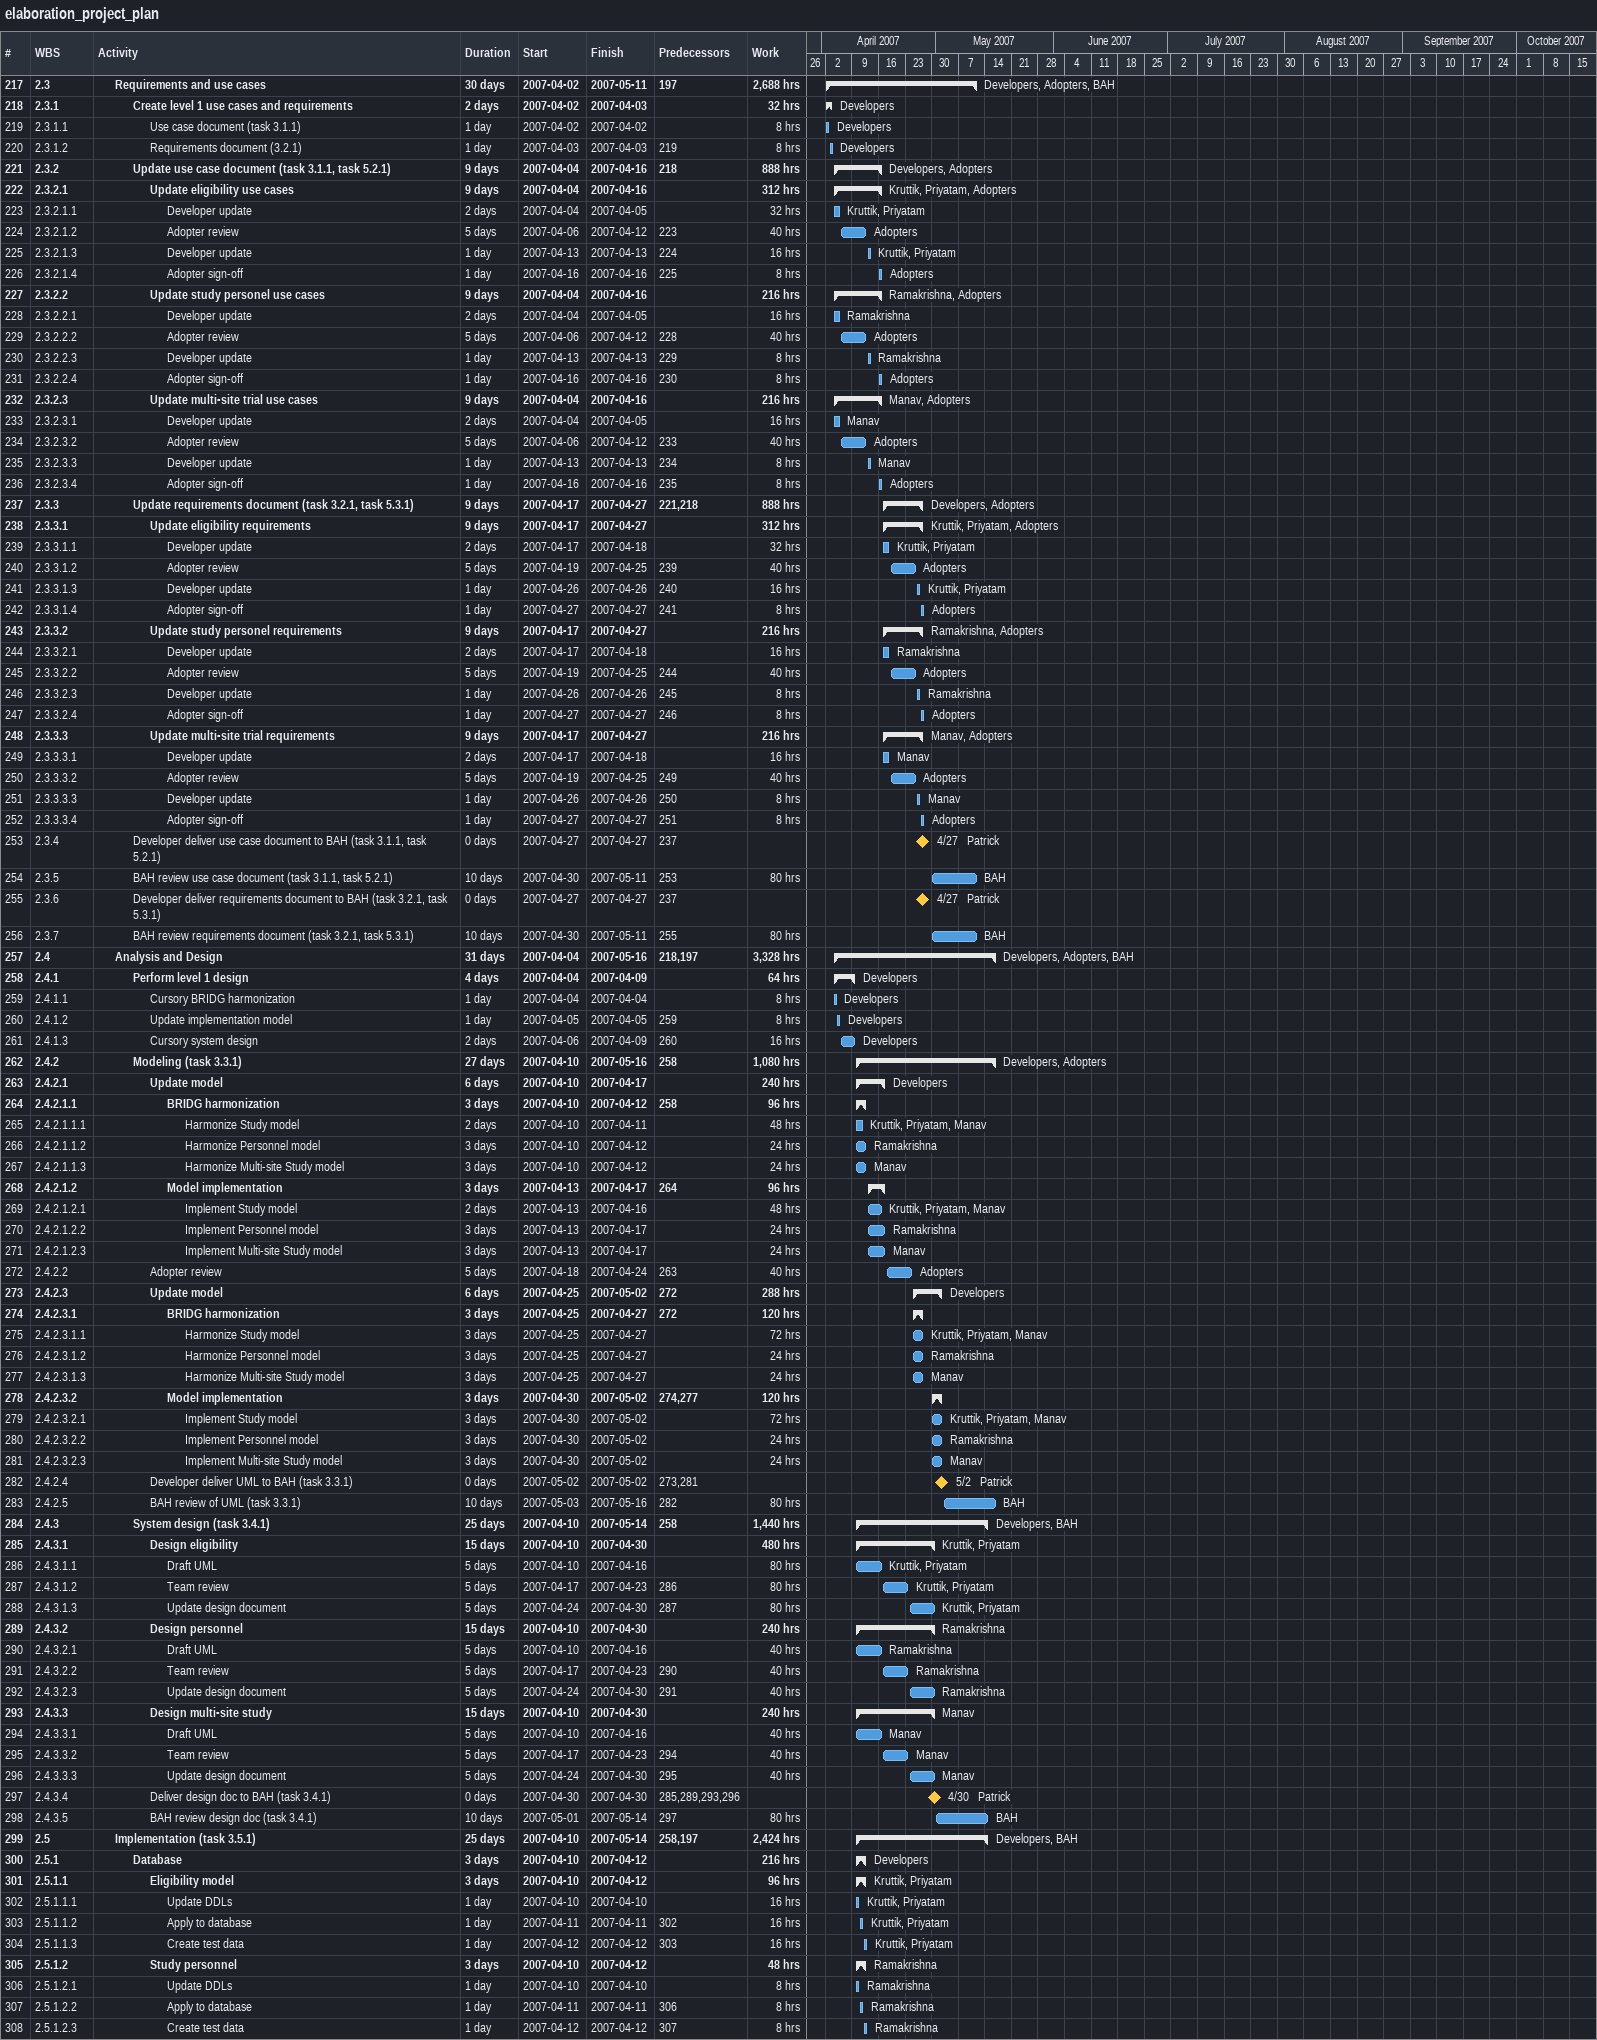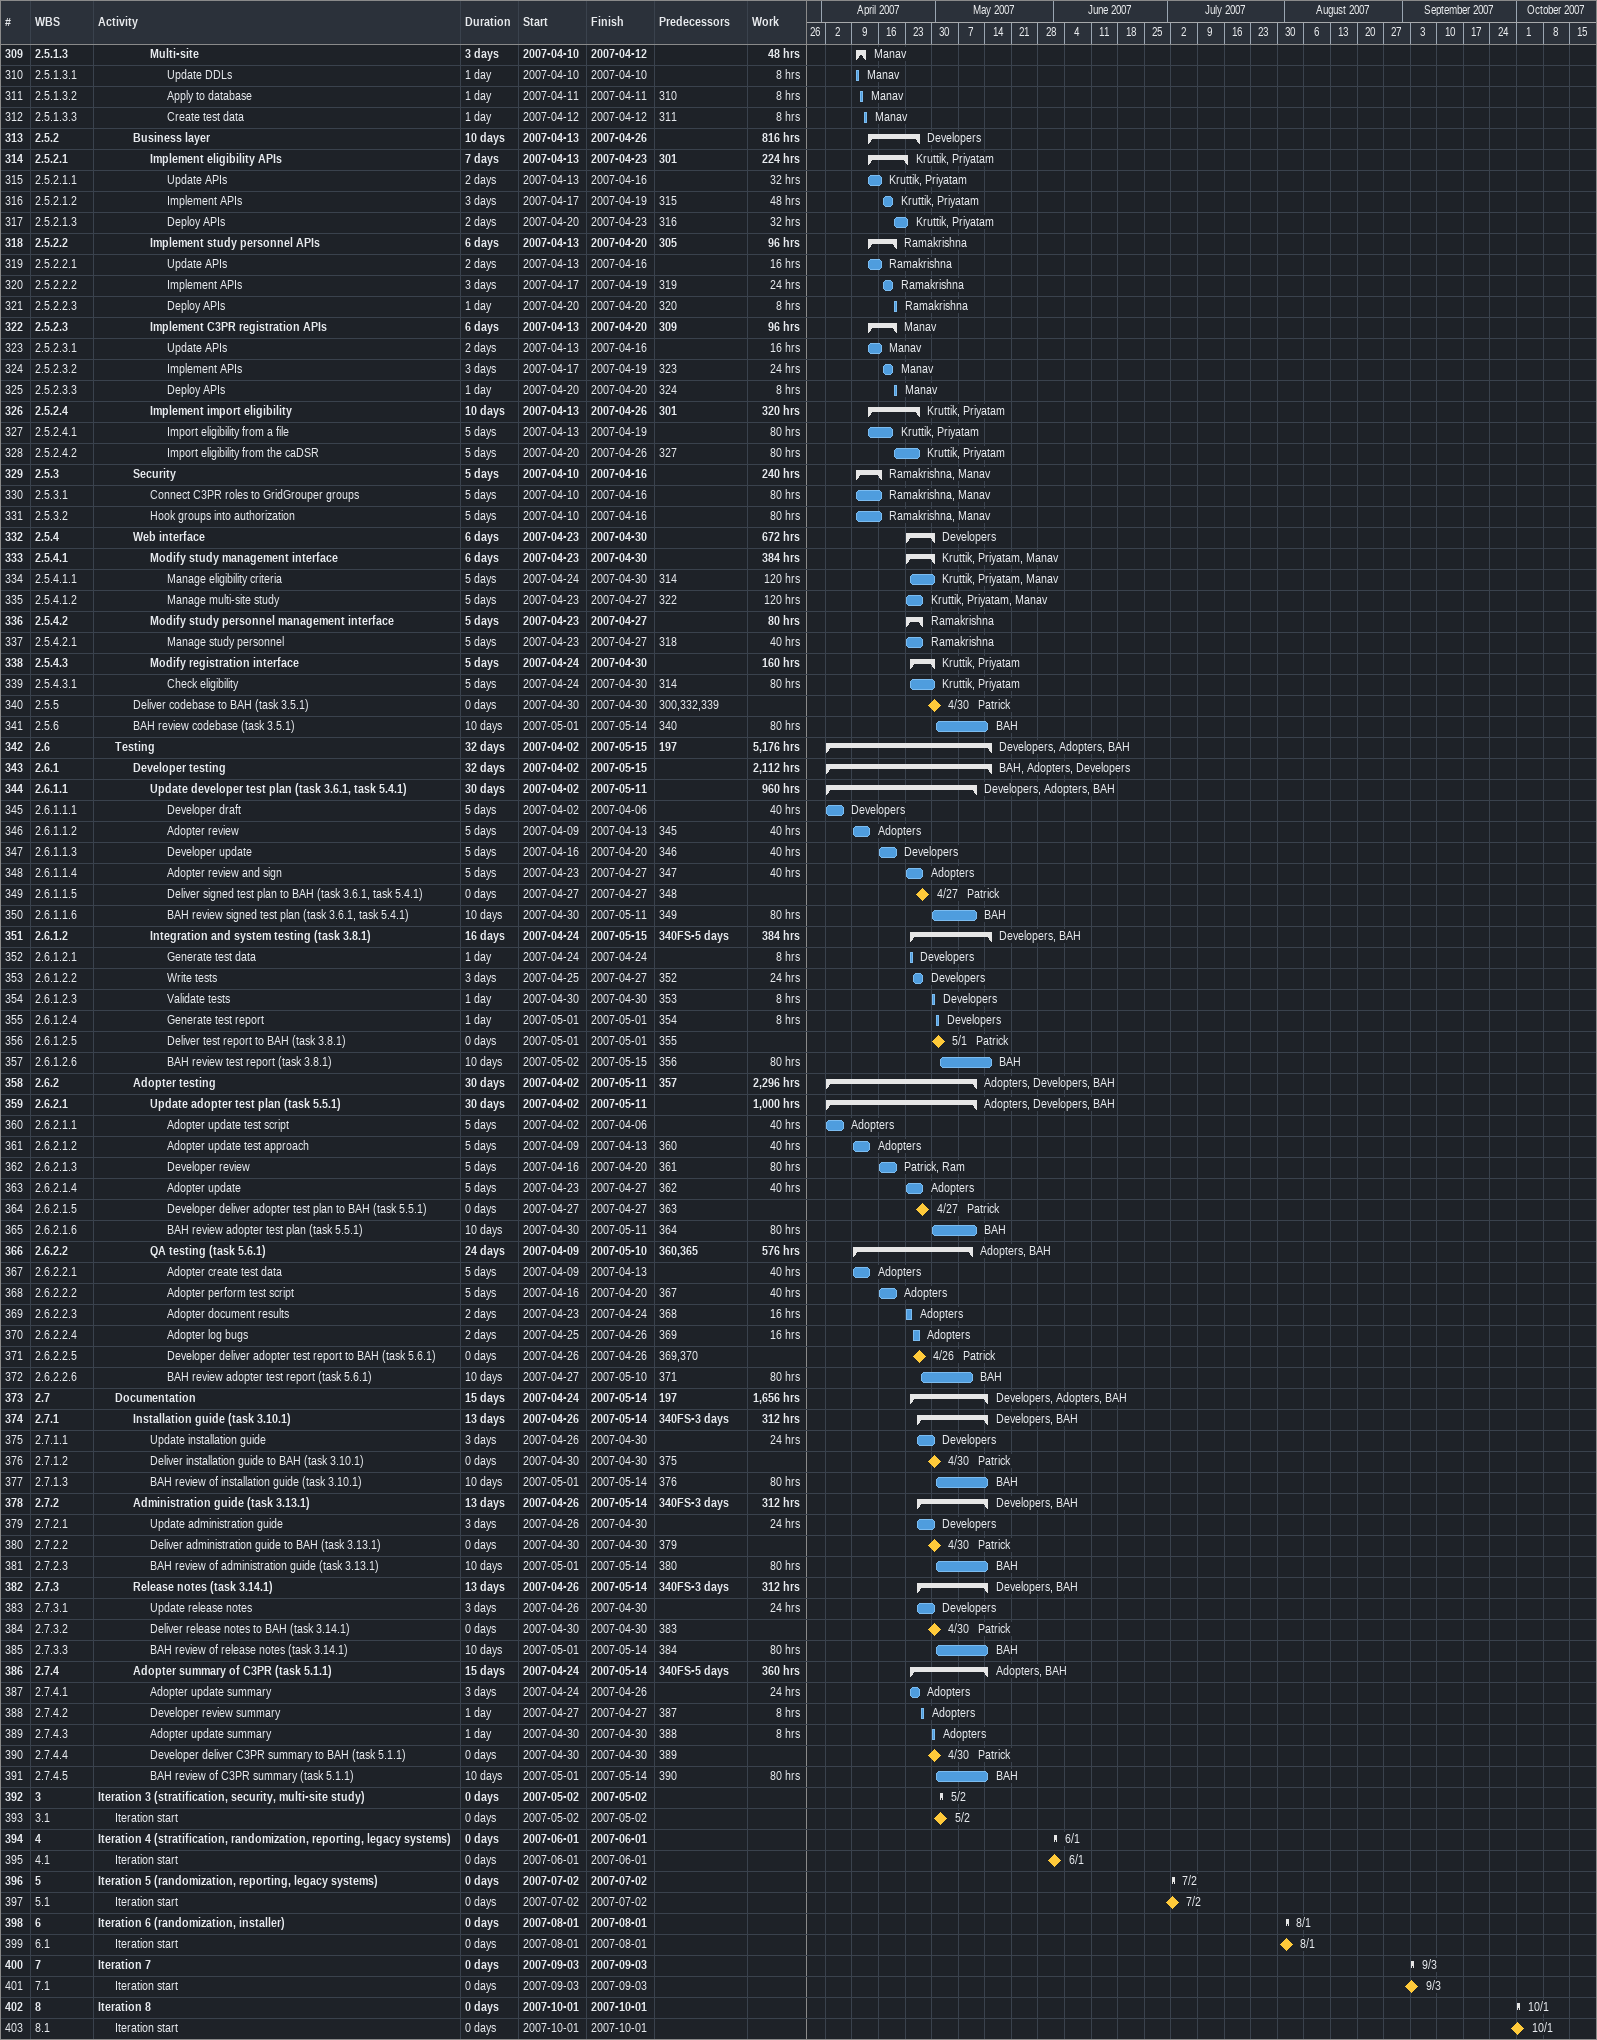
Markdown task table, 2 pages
elaboration_project_plan

| ID | WBS | Task | Duration | Start | Finish | Predecessors | Resources | Work (h) |
|---|---|---|---|---|---|---|---|---|
| 217 | 2.3 | **Requirements and use cases** | 30d | 2007-04-02 | 2007-05-11 | 197 | Developers, Adopters, BAH | 2688 |
| 218 | 2.3.1 | **Create level 1 use cases and requirements** | 2d | 2007-04-02 | 2007-04-03 |  | Developers | 32 |
| 219 | 2.3.1.1 | Use case document (task 3.1.1) | 1d | 2007-04-02 | 2007-04-02 |  | Developers | 8 |
| 220 | 2.3.1.2 | Requirements document (3.2.1) | 1d | 2007-04-03 | 2007-04-03 | 219 | Developers | 8 |
| 221 | 2.3.2 | **Update use case document (task 3.1.1, task 5.2.1)** | 9d | 2007-04-04 | 2007-04-16 | 218 | Developers, Adopters | 888 |
| 222 | 2.3.2.1 | **Update eligibility use cases** | 9d | 2007-04-04 | 2007-04-16 |  | Kruttik, Priyatam, Adopters | 312 |
| 223 | 2.3.2.1.1 | Developer update | 2d | 2007-04-04 | 2007-04-05 |  | Kruttik, Priyatam | 32 |
| 224 | 2.3.2.1.2 | Adopter review | 5d | 2007-04-06 | 2007-04-12 | 223 | Adopters | 40 |
| 225 | 2.3.2.1.3 | Developer update | 1d | 2007-04-13 | 2007-04-13 | 224 | Kruttik, Priyatam | 16 |
| 226 | 2.3.2.1.4 | Adopter sign-off | 1d | 2007-04-16 | 2007-04-16 | 225 | Adopters | 8 |
| 227 | 2.3.2.2 | **Update study personel use cases** | 9d | 2007-04-04 | 2007-04-16 |  | Ramakrishna, Adopters | 216 |
| 228 | 2.3.2.2.1 | Developer update | 2d | 2007-04-04 | 2007-04-05 |  | Ramakrishna | 16 |
| 229 | 2.3.2.2.2 | Adopter review | 5d | 2007-04-06 | 2007-04-12 | 228 | Adopters | 40 |
| 230 | 2.3.2.2.3 | Developer update | 1d | 2007-04-13 | 2007-04-13 | 229 | Ramakrishna | 8 |
| 231 | 2.3.2.2.4 | Adopter sign-off | 1d | 2007-04-16 | 2007-04-16 | 230 | Adopters | 8 |
| 232 | 2.3.2.3 | **Update multi-site trial use cases** | 9d | 2007-04-04 | 2007-04-16 |  | Manav, Adopters | 216 |
| 233 | 2.3.2.3.1 | Developer update | 2d | 2007-04-04 | 2007-04-05 |  | Manav | 16 |
| 234 | 2.3.2.3.2 | Adopter review | 5d | 2007-04-06 | 2007-04-12 | 233 | Adopters | 40 |
| 235 | 2.3.2.3.3 | Developer update | 1d | 2007-04-13 | 2007-04-13 | 234 | Manav | 8 |
| 236 | 2.3.2.3.4 | Adopter sign-off | 1d | 2007-04-16 | 2007-04-16 | 235 | Adopters | 8 |
| 237 | 2.3.3 | **Update requirements document (task 3.2.1, task 5.3.1)** | 9d | 2007-04-17 | 2007-04-27 | 221, 218 | Developers, Adopters | 888 |
| 238 | 2.3.3.1 | **Update eligibility requirements** | 9d | 2007-04-17 | 2007-04-27 |  | Kruttik, Priyatam, Adopters | 312 |
| 239 | 2.3.3.1.1 | Developer update | 2d | 2007-04-17 | 2007-04-18 |  | Kruttik, Priyatam | 32 |
| 240 | 2.3.3.1.2 | Adopter review | 5d | 2007-04-19 | 2007-04-25 | 239 | Adopters | 40 |
| 241 | 2.3.3.1.3 | Developer update | 1d | 2007-04-26 | 2007-04-26 | 240 | Kruttik, Priyatam | 16 |
| 242 | 2.3.3.1.4 | Adopter sign-off | 1d | 2007-04-27 | 2007-04-27 | 241 | Adopters | 8 |
| 243 | 2.3.3.2 | **Update study personel requirements** | 9d | 2007-04-17 | 2007-04-27 |  | Ramakrishna, Adopters | 216 |
| 244 | 2.3.3.2.1 | Developer update | 2d | 2007-04-17 | 2007-04-18 |  | Ramakrishna | 16 |
| 245 | 2.3.3.2.2 | Adopter review | 5d | 2007-04-19 | 2007-04-25 | 244 | Adopters | 40 |
| 246 | 2.3.3.2.3 | Developer update | 1d | 2007-04-26 | 2007-04-26 | 245 | Ramakrishna | 8 |
| 247 | 2.3.3.2.4 | Adopter sign-off | 1d | 2007-04-27 | 2007-04-27 | 246 | Adopters | 8 |
| 248 | 2.3.3.3 | **Update multi-site trial requirements** | 9d | 2007-04-17 | 2007-04-27 |  | Manav, Adopters | 216 |
| 249 | 2.3.3.3.1 | Developer update | 2d | 2007-04-17 | 2007-04-18 |  | Manav | 16 |
| 250 | 2.3.3.3.2 | Adopter review | 5d | 2007-04-19 | 2007-04-25 | 249 | Adopters | 40 |
| 251 | 2.3.3.3.3 | Developer update | 1d | 2007-04-26 | 2007-04-26 | 250 | Manav | 8 |
| 252 | 2.3.3.3.4 | Adopter sign-off | 1d | 2007-04-27 | 2007-04-27 | 251 | Adopters | 8 |
| 253 | 2.3.4 | Developer deliver use case document to BAH (task 3.1.1, task 5.2.1) | 0d | 2007-04-27 | 2007-04-27 | 237 | Patrick |  |
| 254 | 2.3.5 | BAH review use case document (task 3.1.1, task 5.2.1) | 10d | 2007-04-30 | 2007-05-11 | 253 | BAH | 80 |
| 255 | 2.3.6 | Developer deliver requirements document to BAH (task 3.2.1, task 5.3.1) | 0d | 2007-04-27 | 2007-04-27 | 237 | Patrick |  |
| 256 | 2.3.7 | BAH review requirements document (task 3.2.1, task 5.3.1) | 10d | 2007-04-30 | 2007-05-11 | 255 | BAH | 80 |
| 257 | 2.4 | **Analysis and Design** | 31d | 2007-04-04 | 2007-05-16 | 218, 197 | Developers, Adopters, BAH | 3328 |
| 258 | 2.4.1 | **Perform level 1 design** | 4d | 2007-04-04 | 2007-04-09 |  | Developers | 64 |
| 259 | 2.4.1.1 | Cursory BRIDG harmonization | 1d | 2007-04-04 | 2007-04-04 |  | Developers | 8 |
| 260 | 2.4.1.2 | Update implementation model | 1d | 2007-04-05 | 2007-04-05 | 259 | Developers | 8 |
| 261 | 2.4.1.3 | Cursory system design | 2d | 2007-04-06 | 2007-04-09 | 260 | Developers | 16 |
| 262 | 2.4.2 | **Modeling (task 3.3.1)** | 27d | 2007-04-10 | 2007-05-16 | 258 | Developers, Adopters | 1080 |
| 263 | 2.4.2.1 | **Update model** | 6d | 2007-04-10 | 2007-04-17 |  | Developers | 240 |
| 264 | 2.4.2.1.1 | **BRIDG harmonization** | 3d | 2007-04-10 | 2007-04-12 | 258 |  | 96 |
| 265 | 2.4.2.1.1.1 | Harmonize Study model | 2d | 2007-04-10 | 2007-04-11 |  | Kruttik, Priyatam, Manav | 48 |
| 266 | 2.4.2.1.1.2 | Harmonize Personnel model | 3d | 2007-04-10 | 2007-04-12 |  | Ramakrishna | 24 |
| 267 | 2.4.2.1.1.3 | Harmonize Multi-site Study model | 3d | 2007-04-10 | 2007-04-12 |  | Manav | 24 |
| 268 | 2.4.2.1.2 | **Model implementation** | 3d | 2007-04-13 | 2007-04-17 | 264 |  | 96 |
| 269 | 2.4.2.1.2.1 | Implement Study model | 2d | 2007-04-13 | 2007-04-16 |  | Kruttik, Priyatam, Manav | 48 |
| 270 | 2.4.2.1.2.2 | Implement Personnel model | 3d | 2007-04-13 | 2007-04-17 |  | Ramakrishna | 24 |
| 271 | 2.4.2.1.2.3 | Implement Multi-site Study model | 3d | 2007-04-13 | 2007-04-17 |  | Manav | 24 |
| 272 | 2.4.2.2 | Adopter review | 5d | 2007-04-18 | 2007-04-24 | 263 | Adopters | 40 |
| 273 | 2.4.2.3 | **Update model** | 6d | 2007-04-25 | 2007-05-02 | 272 | Developers | 288 |
| 274 | 2.4.2.3.1 | **BRIDG harmonization** | 3d | 2007-04-25 | 2007-04-27 | 272 |  | 120 |
| 275 | 2.4.2.3.1.1 | Harmonize Study model | 3d | 2007-04-25 | 2007-04-27 |  | Kruttik, Priyatam, Manav | 72 |
| 276 | 2.4.2.3.1.2 | Harmonize Personnel model | 3d | 2007-04-25 | 2007-04-27 |  | Ramakrishna | 24 |
| 277 | 2.4.2.3.1.3 | Harmonize Multi-site Study model | 3d | 2007-04-25 | 2007-04-27 |  | Manav | 24 |
| 278 | 2.4.2.3.2 | **Model implementation** | 3d | 2007-04-30 | 2007-05-02 | 274, 277 |  | 120 |
| 279 | 2.4.2.3.2.1 | Implement Study model | 3d | 2007-04-30 | 2007-05-02 |  | Kruttik, Priyatam, Manav | 72 |
| 280 | 2.4.2.3.2.2 | Implement Personnel model | 3d | 2007-04-30 | 2007-05-02 |  | Ramakrishna | 24 |
| 281 | 2.4.2.3.2.3 | Implement Multi-site Study model | 3d | 2007-04-30 | 2007-05-02 |  | Manav | 24 |
| 282 | 2.4.2.4 | Developer deliver UML to BAH (task 3.3.1) | 0d | 2007-05-02 | 2007-05-02 | 273, 281 | Patrick |  |
| 283 | 2.4.2.5 | BAH review of UML (task 3.3.1) | 10d | 2007-05-03 | 2007-05-16 | 282 | BAH | 80 |
| 284 | 2.4.3 | **System design (task 3.4.1)** | 25d | 2007-04-10 | 2007-05-14 | 258 | Developers, BAH | 1440 |
| 285 | 2.4.3.1 | **Design eligibility** | 15d | 2007-04-10 | 2007-04-30 |  | Kruttik, Priyatam | 480 |
| 286 | 2.4.3.1.1 | Draft UML | 5d | 2007-04-10 | 2007-04-16 |  | Kruttik, Priyatam | 80 |
| 287 | 2.4.3.1.2 | Team review | 5d | 2007-04-17 | 2007-04-23 | 286 | Kruttik, Priyatam | 80 |
| 288 | 2.4.3.1.3 | Update design document | 5d | 2007-04-24 | 2007-04-30 | 287 | Kruttik, Priyatam | 80 |
| 289 | 2.4.3.2 | **Design personnel** | 15d | 2007-04-10 | 2007-04-30 |  | Ramakrishna | 240 |
| 290 | 2.4.3.2.1 | Draft UML | 5d | 2007-04-10 | 2007-04-16 |  | Ramakrishna | 40 |
| 291 | 2.4.3.2.2 | Team review | 5d | 2007-04-17 | 2007-04-23 | 290 | Ramakrishna | 40 |
| 292 | 2.4.3.2.3 | Update design document | 5d | 2007-04-24 | 2007-04-30 | 291 | Ramakrishna | 40 |
| 293 | 2.4.3.3 | **Design multi-site study** | 15d | 2007-04-10 | 2007-04-30 |  | Manav | 240 |
| 294 | 2.4.3.3.1 | Draft UML | 5d | 2007-04-10 | 2007-04-16 |  | Manav | 40 |
| 295 | 2.4.3.3.2 | Team review | 5d | 2007-04-17 | 2007-04-23 | 294 | Manav | 40 |
| 296 | 2.4.3.3.3 | Update design document | 5d | 2007-04-24 | 2007-04-30 | 295 | Manav | 40 |
| 297 | 2.4.3.4 | Deliver design doc to BAH (task 3.4.1) | 0d | 2007-04-30 | 2007-04-30 | 285, 289, 293, 296 | Patrick |  |
| 298 | 2.4.3.5 | BAH review design doc (task 3.4.1) | 10d | 2007-05-01 | 2007-05-14 | 297 | BAH | 80 |
| 299 | 2.5 | **Implementation (task 3.5.1)** | 25d | 2007-04-10 | 2007-05-14 | 258, 197 | Developers, BAH | 2424 |
| 300 | 2.5.1 | **Database** | 3d | 2007-04-10 | 2007-04-12 |  | Developers | 216 |
| 301 | 2.5.1.1 | **Eligibility model** | 3d | 2007-04-10 | 2007-04-12 |  | Kruttik, Priyatam | 96 |
| 302 | 2.5.1.1.1 | Update DDLs | 1d | 2007-04-10 | 2007-04-10 |  | Kruttik, Priyatam | 16 |
| 303 | 2.5.1.1.2 | Apply to database | 1d | 2007-04-11 | 2007-04-11 | 302 | Kruttik, Priyatam | 16 |
| 304 | 2.5.1.1.3 | Create test data | 1d | 2007-04-12 | 2007-04-12 | 303 | Kruttik, Priyatam | 16 |
| 305 | 2.5.1.2 | **Study personnel** | 3d | 2007-04-10 | 2007-04-12 |  | Ramakrishna | 48 |
| 306 | 2.5.1.2.1 | Update DDLs | 1d | 2007-04-10 | 2007-04-10 |  | Ramakrishna | 8 |
| 307 | 2.5.1.2.2 | Apply to database | 1d | 2007-04-11 | 2007-04-11 | 306 | Ramakrishna | 8 |
| 308 | 2.5.1.2.3 | Create test data | 1d | 2007-04-12 | 2007-04-12 | 307 | Ramakrishna | 8 |
| 309 | 2.5.1.3 | **Multi-site** | 3d | 2007-04-10 | 2007-04-12 |  | Manav | 48 |
| 310 | 2.5.1.3.1 | Update DDLs | 1d | 2007-04-10 | 2007-04-10 |  | Manav | 8 |
| 311 | 2.5.1.3.2 | Apply to database | 1d | 2007-04-11 | 2007-04-11 | 310 | Manav | 8 |
| 312 | 2.5.1.3.3 | Create test data | 1d | 2007-04-12 | 2007-04-12 | 311 | Manav | 8 |
| 313 | 2.5.2 | **Business layer** | 10d | 2007-04-13 | 2007-04-26 |  | Developers | 816 |
| 314 | 2.5.2.1 | **Implement eligibility APIs** | 7d | 2007-04-13 | 2007-04-23 | 301 | Kruttik, Priyatam | 224 |
| 315 | 2.5.2.1.1 | Update APIs | 2d | 2007-04-13 | 2007-04-16 |  | Kruttik, Priyatam | 32 |
| 316 | 2.5.2.1.2 | Implement APIs | 3d | 2007-04-17 | 2007-04-19 | 315 | Kruttik, Priyatam | 48 |
| 317 | 2.5.2.1.3 | Deploy APIs | 2d | 2007-04-20 | 2007-04-23 | 316 | Kruttik, Priyatam | 32 |
| 318 | 2.5.2.2 | **Implement study personnel APIs** | 6d | 2007-04-13 | 2007-04-20 | 305 | Ramakrishna | 96 |
| 319 | 2.5.2.2.1 | Update APIs | 2d | 2007-04-13 | 2007-04-16 |  | Ramakrishna | 16 |
| 320 | 2.5.2.2.2 | Implement APIs | 3d | 2007-04-17 | 2007-04-19 | 319 | Ramakrishna | 24 |
| 321 | 2.5.2.2.3 | Deploy APIs | 1d | 2007-04-20 | 2007-04-20 | 320 | Ramakrishna | 8 |
| 322 | 2.5.2.3 | **Implement C3PR registration APIs** | 6d | 2007-04-13 | 2007-04-20 | 309 | Manav | 96 |
| 323 | 2.5.2.3.1 | Update APIs | 2d | 2007-04-13 | 2007-04-16 |  | Manav | 16 |
| 324 | 2.5.2.3.2 | Implement APIs | 3d | 2007-04-17 | 2007-04-19 | 323 | Manav | 24 |
| 325 | 2.5.2.3.3 | Deploy APIs | 1d | 2007-04-20 | 2007-04-20 | 324 | Manav | 8 |
| 326 | 2.5.2.4 | **Implement import eligibility** | 10d | 2007-04-13 | 2007-04-26 | 301 | Kruttik, Priyatam | 320 |
| 327 | 2.5.2.4.1 | Import eligibility from a file | 5d | 2007-04-13 | 2007-04-19 |  | Kruttik, Priyatam | 80 |
| 328 | 2.5.2.4.2 | Import eligibility from the caDSR | 5d | 2007-04-20 | 2007-04-26 | 327 | Kruttik, Priyatam | 80 |
| 329 | 2.5.3 | **Security** | 5d | 2007-04-10 | 2007-04-16 |  | Ramakrishna, Manav | 240 |
| 330 | 2.5.3.1 | Connect C3PR roles to GridGrouper groups | 5d | 2007-04-10 | 2007-04-16 |  | Ramakrishna, Manav | 80 |
| 331 | 2.5.3.2 | Hook groups into authorization | 5d | 2007-04-10 | 2007-04-16 |  | Ramakrishna, Manav | 80 |
| 332 | 2.5.4 | **Web interface** | 6d | 2007-04-23 | 2007-04-30 |  | Developers | 672 |
| 333 | 2.5.4.1 | **Modify study management interface** | 6d | 2007-04-23 | 2007-04-30 |  | Kruttik, Priyatam, Manav | 384 |
| 334 | 2.5.4.1.1 | Manage eligibility criteria | 5d | 2007-04-24 | 2007-04-30 | 314 | Kruttik, Priyatam, Manav | 120 |
| 335 | 2.5.4.1.2 | Manage multi-site study | 5d | 2007-04-23 | 2007-04-27 | 322 | Kruttik, Priyatam, Manav | 120 |
| 336 | 2.5.4.2 | **Modify study personnel management interface** | 5d | 2007-04-23 | 2007-04-27 |  | Ramakrishna | 80 |
| 337 | 2.5.4.2.1 | Manage study personnel | 5d | 2007-04-23 | 2007-04-27 | 318 | Ramakrishna | 40 |
| 338 | 2.5.4.3 | **Modify registration interface** | 5d | 2007-04-24 | 2007-04-30 |  | Kruttik, Priyatam | 160 |
| 339 | 2.5.4.3.1 | Check eligibility | 5d | 2007-04-24 | 2007-04-30 | 314 | Kruttik, Priyatam | 80 |
| 340 | 2.5.5 | Deliver codebase to BAH (task 3.5.1) | 0d | 2007-04-30 | 2007-04-30 | 300, 332, 339 | Patrick |  |
| 341 | 2.5.6 | BAH review codebase (task 3.5.1) | 10d | 2007-05-01 | 2007-05-14 | 340 | BAH | 80 |
| 342 | 2.6 | **Testing** | 32d | 2007-04-02 | 2007-05-15 | 197 | Developers, Adopters, BAH | 5176 |
| 343 | 2.6.1 | **Developer testing** | 32d | 2007-04-02 | 2007-05-15 |  | BAH, Adopters, Developers | 2112 |
| 344 | 2.6.1.1 | **Update developer test plan (task 3.6.1, task 5.4.1)** | 30d | 2007-04-02 | 2007-05-11 |  | Developers, Adopters, BAH | 960 |
| 345 | 2.6.1.1.1 | Developer draft | 5d | 2007-04-02 | 2007-04-06 |  | Developers | 40 |
| 346 | 2.6.1.1.2 | Adopter review | 5d | 2007-04-09 | 2007-04-13 | 345 | Adopters | 40 |
| 347 | 2.6.1.1.3 | Developer update | 5d | 2007-04-16 | 2007-04-20 | 346 | Developers | 40 |
| 348 | 2.6.1.1.4 | Adopter review and sign | 5d | 2007-04-23 | 2007-04-27 | 347 | Adopters | 40 |
| 349 | 2.6.1.1.5 | Deliver signed test plan to BAH (task 3.6.1, task 5.4.1) | 0d | 2007-04-27 | 2007-04-27 | 348 | Patrick |  |
| 350 | 2.6.1.1.6 | BAH review signed test plan (task 3.6.1, task 5.4.1) | 10d | 2007-04-30 | 2007-05-11 | 349 | BAH | 80 |
| 351 | 2.6.1.2 | **Integration and system testing (task 3.8.1)** | 16d | 2007-04-24 | 2007-05-15 | 340FS-5d | Developers, BAH | 384 |
| 352 | 2.6.1.2.1 | Generate test data | 1d | 2007-04-24 | 2007-04-24 |  | Developers | 8 |
| 353 | 2.6.1.2.2 | Write tests | 3d | 2007-04-25 | 2007-04-27 | 352 | Developers | 24 |
| 354 | 2.6.1.2.3 | Validate tests | 1d | 2007-04-30 | 2007-04-30 | 353 | Developers | 8 |
| 355 | 2.6.1.2.4 | Generate test report | 1d | 2007-05-01 | 2007-05-01 | 354 | Developers | 8 |
| 356 | 2.6.1.2.5 | Deliver test report to BAH (task 3.8.1) | 0d | 2007-05-01 | 2007-05-01 | 355 | Patrick |  |
| 357 | 2.6.1.2.6 | BAH review test report (task 3.8.1) | 10d | 2007-05-02 | 2007-05-15 | 356 | BAH | 80 |
| 358 | 2.6.2 | **Adopter testing** | 30d | 2007-04-02 | 2007-05-11 | 357 | Adopters, Developers, BAH | 2296 |
| 359 | 2.6.2.1 | **Update adopter test plan (task 5.5.1)** | 30d | 2007-04-02 | 2007-05-11 |  | Adopters, Developers, BAH | 1000 |
| 360 | 2.6.2.1.1 | Adopter update test script | 5d | 2007-04-02 | 2007-04-06 |  | Adopters | 40 |
| 361 | 2.6.2.1.2 | Adopter update test approach | 5d | 2007-04-09 | 2007-04-13 | 360 | Adopters | 40 |
| 362 | 2.6.2.1.3 | Developer review | 5d | 2007-04-16 | 2007-04-20 | 361 | Patrick, Ram | 80 |
| 363 | 2.6.2.1.4 | Adopter update | 5d | 2007-04-23 | 2007-04-27 | 362 | Adopters | 40 |
| 364 | 2.6.2.1.5 | Developer deliver adopter test plan to BAH (task 5.5.1) | 0d | 2007-04-27 | 2007-04-27 | 363 | Patrick |  |
| 365 | 2.6.2.1.6 | BAH review adopter test plan (task 5.5.1) | 10d | 2007-04-30 | 2007-05-11 | 364 | BAH | 80 |
| 366 | 2.6.2.2 | **QA testing (task 5.6.1)** | 24d | 2007-04-09 | 2007-05-10 | 360, 365 | Adopters, BAH | 576 |
| 367 | 2.6.2.2.1 | Adopter create test data | 5d | 2007-04-09 | 2007-04-13 |  | Adopters | 40 |
| 368 | 2.6.2.2.2 | Adopter perform test script | 5d | 2007-04-16 | 2007-04-20 | 367 | Adopters | 40 |
| 369 | 2.6.2.2.3 | Adopter document results | 2d | 2007-04-23 | 2007-04-24 | 368 | Adopters | 16 |
| 370 | 2.6.2.2.4 | Adopter log bugs | 2d | 2007-04-25 | 2007-04-26 | 369 | Adopters | 16 |
| 371 | 2.6.2.2.5 | Developer deliver adopter test report to BAH (task 5.6.1) | 0d | 2007-04-26 | 2007-04-26 | 369, 370 | Patrick |  |
| 372 | 2.6.2.2.6 | BAH review adopter test report (task 5.6.1) | 10d | 2007-04-27 | 2007-05-10 | 371 | BAH | 80 |
| 373 | 2.7 | **Documentation** | 15d | 2007-04-24 | 2007-05-14 | 197 | Developers, Adopters, BAH | 1656 |
| 374 | 2.7.1 | **Installation guide (task 3.10.1)** | 13d | 2007-04-26 | 2007-05-14 | 340FS-3d | Developers, BAH | 312 |
| 375 | 2.7.1.1 | Update installation guide | 3d | 2007-04-26 | 2007-04-30 |  | Developers | 24 |
| 376 | 2.7.1.2 | Deliver installation guide to BAH (task 3.10.1) | 0d | 2007-04-30 | 2007-04-30 | 375 | Patrick |  |
| 377 | 2.7.1.3 | BAH review of installation guide (task 3.10.1) | 10d | 2007-05-01 | 2007-05-14 | 376 | BAH | 80 |
| 378 | 2.7.2 | **Administration guide (task 3.13.1)** | 13d | 2007-04-26 | 2007-05-14 | 340FS-3d | Developers, BAH | 312 |
| 379 | 2.7.2.1 | Update administration guide | 3d | 2007-04-26 | 2007-04-30 |  | Developers | 24 |
| 380 | 2.7.2.2 | Deliver administration guide to BAH (task 3.13.1) | 0d | 2007-04-30 | 2007-04-30 | 379 | Patrick |  |
| 381 | 2.7.2.3 | BAH review of administration guide (task 3.13.1) | 10d | 2007-05-01 | 2007-05-14 | 380 | BAH | 80 |
| 382 | 2.7.3 | **Release notes (task 3.14.1)** | 13d | 2007-04-26 | 2007-05-14 | 340FS-3d | Developers, BAH | 312 |
| 383 | 2.7.3.1 | Update release notes | 3d | 2007-04-26 | 2007-04-30 |  | Developers | 24 |
| 384 | 2.7.3.2 | Deliver release notes to BAH (task 3.14.1) | 0d | 2007-04-30 | 2007-04-30 | 383 | Patrick |  |
| 385 | 2.7.3.3 | BAH review of release notes (task 3.14.1) | 10d | 2007-05-01 | 2007-05-14 | 384 | BAH | 80 |
| 386 | 2.7.4 | **Adopter summary of C3PR (task 5.1.1)** | 15d | 2007-04-24 | 2007-05-14 | 340FS-5d | Adopters, BAH | 360 |
| 387 | 2.7.4.1 | Adopter update summary | 3d | 2007-04-24 | 2007-04-26 |  | Adopters | 24 |
| 388 | 2.7.4.2 | Developer review summary | 1d | 2007-04-27 | 2007-04-27 | 387 | Adopters | 8 |
| 389 | 2.7.4.3 | Adopter update summary | 1d | 2007-04-30 | 2007-04-30 | 388 | Adopters | 8 |
| 390 | 2.7.4.4 | Developer deliver C3PR summary to BAH (task 5.1.1) | 0d | 2007-04-30 | 2007-04-30 | 389 | Patrick |  |
| 391 | 2.7.4.5 | BAH review of C3PR summary (task 5.1.1) | 10d | 2007-05-01 | 2007-05-14 | 390 | BAH | 80 |
| 392 | 3 | **Iteration 3 (stratification, security, multi-site study)** | 0d | 2007-05-02 | 2007-05-02 |  |  |  |
| 393 | 3.1 | Iteration start | 0d | 2007-05-02 | 2007-05-02 |  |  |  |
| 394 | 4 | **Iteration 4 (stratification, randomization, reporting, legacy systems)** | 0d | 2007-06-01 | 2007-06-01 |  |  |  |
| 395 | 4.1 | Iteration start | 0d | 2007-06-01 | 2007-06-01 |  |  |  |
| 396 | 5 | **Iteration 5 (randomization, reporting, legacy systems)** | 0d | 2007-07-02 | 2007-07-02 |  |  |  |
| 397 | 5.1 | Iteration start | 0d | 2007-07-02 | 2007-07-02 |  |  |  |
| 398 | 6 | **Iteration 6 (randomization, installer)** | 0d | 2007-08-01 | 2007-08-01 |  |  |  |
| 399 | 6.1 | Iteration start | 0d | 2007-08-01 | 2007-08-01 |  |  |  |
| 400 | 7 | **Iteration 7** | 0d | 2007-09-03 | 2007-09-03 |  |  |  |
| 401 | 7.1 | Iteration start | 0d | 2007-09-03 | 2007-09-03 |  |  |  |
| 402 | 8 | **Iteration 8** | 0d | 2007-10-01 | 2007-10-01 |  |  |  |
| 403 | 8.1 | Iteration start | 0d | 2007-10-01 | 2007-10-01 |  |  |  |
